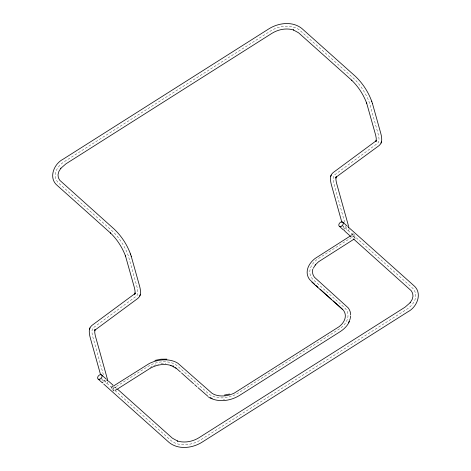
<?xml version="1.0" encoding="UTF-8"?>
<svg xmlns="http://www.w3.org/2000/svg" width="471" height="471" viewBox="0 0 471 471"><rect width="100%" height="100%" fill="white"/><g stroke="black" fill="none" stroke-linecap="round" stroke-linejoin="round"><path stroke-width="0.35" stroke-dasharray="2.35 1.77" d="M111.492 386.373L112.528 385.72M351.125 234.564L352.679 233.581M111.427 387.327L113.617 385.937L116.637 388.634L114.995 389.676M350.966 235.577L352.608 234.534M112.934 388.675L148.018 366.45A21.713 14.889 -15.6 0 1 177.632 366.126L208.317 393.538A21.713 14.889 -15.6 0 0 237.932 393.214L338.79 329.317A21.713 14.889 -15.6 0 0 344.26 307.422L313.568 280.004A21.713 14.889 -15.6 0 1 319.038 258.108L351.307 237.667M354.121 235.883L351.925 237.272L353.438 238.62M114.895 390.647L115.925 389.994M149.996 367.539L151.621 366.615A18.993 13.029 -15.6 0 1 153.287 365.837M342.046 225.097L355.128 236.778M115.001 386.909L116.078 387.868M100.859 377.889L113.941 389.576M114.989 390.512L170.785 440.361A21.713 14.889 -15.6 0 0 200.399 440.038L406.502 309.465A21.713 14.889 -15.6 0 0 411.972 287.569L355.629 237.231A2.714 0.795 57.6 0 1 355.564 238.179M344.672 222.324L334.092 184.426A27.548 8.06 57.6 0 1 334.534 174.935L377.654 143.272A27.548 8.06 57.6 0 0 378.095 133.776L369.859 104.285A21.713 6.353 57.6 0 0 353.538 78.28L300.215 30.639A21.713 14.889 -15.6 0 0 270.601 30.962L64.498 161.535A21.713 14.889 -15.6 0 0 59.028 183.431L112.351 231.073A21.713 6.353 57.6 0 1 128.677 257.084L136.908 286.574A27.548 8.06 57.6 0 1 136.466 296.065L93.346 327.728A27.548 8.06 57.6 0 0 92.905 337.224L103.485 375.116M345.649 225.833L346.574 229.141M342.864 225.892L343.653 228.718M104.856 380.032L105.386 381.934M101.877 379.39L102.272 380.803M108.006 381.904A2.714 1.86 -15.6 0 1 104.903 383.871M102.984 381.457A2.714 1.86 -15.6 0 1 105.869 379.997M112.64 389.647A2.714 0.795 57.6 0 1 111.592 386.344A2.714 0.795 57.6 0 1 114.253 389.482M353.827 236.854A2.714 0.795 57.6 0 1 352.779 233.551A2.714 0.795 57.6 0 1 355.44 236.689M224.62 399.673A24.433 16.756 -15.6 0 1 223.372 399.779M153.858 365.608A18.993 13.029 -15.6 0 1 158.615 364.207M161.053 363.836A18.993 13.029 -15.6 0 1 165.833 363.783M349.194 229.112A2.714 1.86 -15.6 0 1 346.091 231.078M343.918 229.671A2.714 1.86 -15.6 0 1 346.362 227.275"/><path stroke-width="0.71" d="M134.977 293.592L91.869 325.449C88.154 328.34 89.202 333.798 90.249 337.736L100.5 374.451M94.865 330.136L94.742 332.55L95.266 335.57L107.777 380.45M134.947 293.657L135.071 291.243L134.547 288.223L125.404 255.659L125.527 256.059C122.23 247.387 117.102 239.303 110.361 232.898L110.697 233.204L57.35 185.55C48.172 178.05 53.824 163.99 63.002 159.269L269.206 28.637C278.797 22.743 292.544 21.065 301.805 28.448L355.199 76.149C363.147 83.667 369.235 93.282 372.508 103.726L380.751 133.264C381.798 137.202 382.846 142.66 379.131 145.551L336.17 177.096M94.842 330.2L137.944 298.343C141.659 295.452 140.611 289.995 139.569 286.056L131.179 256.071M376.158 140.8L333.056 172.657C329.341 175.548 330.389 181.005 331.431 184.944L341.881 222.365M336.053 177.343L335.929 179.757L336.453 182.777L348.964 227.658M376.135 140.864L376.258 138.45L375.734 135.43L366.591 102.866L366.715 103.267C363.412 94.594 358.29 86.511 351.543 80.105L351.878 80.411L298.626 32.835L293.268 29.873L293.61 29.979C286.374 27.813 278.343 29.373 271.991 33.294L65.987 163.802L60.659 168.459L60.906 168.176L58.775 171.674L58.015 174.788L58.351 177.691L59.758 180.275L114.011 228.941C121.96 236.46 128.047 246.074 131.321 256.518M89.531 329.135L89.943 327.851M139.869 295.941L140.287 294.658M330.713 176.342L331.131 175.059M381.269 142.489L381.469 141.865M381.057 143.149L381.263 142.519M336.023 177.408L336.259 176.931L335.888 177.485M313.321 268.246L315.446 264.749L315.205 265.032L318.49 261.811L354.009 239.162M349.435 321.469C347.539 325.702 344.136 329.088 340.286 331.584L239.321 395.546C230.295 401.086 217.979 402.782 208.594 397.153M113.617 385.937L149.195 363.571A24.433 16.756 -15.6 0 1 177.885 363.253L212.027 393.297A18.993 13.029 -15.6 0 0 234.328 393.05L339.191 326.621A18.993 13.029 -15.6 0 0 343.306 310.13L342.017 308.764M350.418 235.924L315.064 258.491A24.433 16.756 -15.6 0 0 309.771 279.703L314.616 284.29M115.925 389.994L149.407 368.781C155.76 364.854 163.79 363.3 171.026 365.461L170.685 365.355L176.042 368.316M154.877 360.415L160.911 359.214L166.864 359.149M229.53 394.044L224.479 395.045M208.064 396.411L197.955 387.633M342.676 222.041L347.451 226.31M349.717 228.335L413.65 285.45C422.828 292.95 417.176 307.01 407.998 311.731L201.794 442.363C192.203 448.257 178.456 449.935 169.195 442.552L103.755 384.089M339.408 226.351L343.43 229.948M344.943 231.296L351.178 236.866M353.792 239.203L411.242 290.725L412.649 293.309L412.985 296.212L412.225 299.326L410.094 302.824L410.341 302.541L405.013 307.198L199.009 437.706C192.657 441.627 184.626 443.187 177.39 441.021L177.732 441.127L172.374 438.165L117.715 389.334M315.711 285.267L317.907 287.222M320.097 289.182L331.602 299.462M333.25 300.934L341.469 308.275M311.896 282.123L342.582 309.535M175.489 367.557L180.417 371.966M181.518 372.944L193.569 383.712M194.664 384.695L196.86 386.65M101.489 374.834L106.269 379.102M108.53 381.127L113.058 385.172M98.221 379.143L102.248 382.74M372.367 103.279L372.508 103.726M371.69 101.147L371.819 101.553M130.508 253.94L130.632 254.346M344.849 230.831A2.714 1.86 -15.6 0 1 344.065 230.131M348.299 227.452A2.714 1.86 -15.6 0 1 349.082 228.147M355.022 238.067A2.714 0.795 57.6 0 1 354.245 237.372M102.878 382.923A2.714 1.86 -15.6 0 1 102.737 382.464M106.534 380.056A2.714 1.86 -15.6 0 1 107.894 380.939M113.841 390.859A2.714 0.795 57.6 0 1 113.058 390.165M312.797 269.094A18.993 13.029 -15.6 0 0 314.522 277.295L348.057 307.722A24.433 16.756 -15.6 0 1 350.677 314.881M350.648 316A24.433 16.756 -15.6 0 1 350.283 318.272M350.124 318.843A24.433 16.756 -15.6 0 1 349.741 319.986M349.511 320.551A24.433 16.756 -15.6 0 1 348.352 322.794M212.174 398.407A24.433 16.756 -15.6 0 1 210.307 397.648M172.78 365.702A18.993 13.029 -15.6 0 1 173.923 366.367M95.048 329.57L94.659 330.754L95.048 329.57M135.153 293.039L134.771 294.222L135.153 293.039M336.229 176.778L335.847 177.961L336.229 176.778M376.341 140.246L375.952 141.43L376.341 140.246M340.986 226.392A2.714 1.807 -48.2 0 0 343.023 222.359A2.714 1.807 -48.2 0 0 339.114 223.831A2.714 1.807 -48.2 0 0 340.986 226.392M99.799 379.184A2.714 1.807 -48.2 0 0 101.836 375.157A2.714 1.807 -48.2 0 0 97.927 376.623A2.714 1.807 -48.2 0 0 99.799 379.184"/></g></svg>
